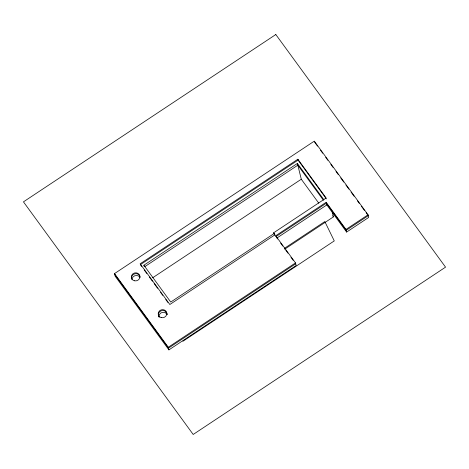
<?xml version="1.0" encoding="UTF-8"?>
<svg xmlns="http://www.w3.org/2000/svg" width="469" height="469" viewBox="0 0 469 469"><rect width="100%" height="100%" fill="white"/><g stroke="black" fill="none" stroke-linecap="round" stroke-linejoin="round"><path stroke-width="0.7" d="M275.696 235.76L295.499 262.904L296.15 265.53L168.922 349.886L115.169 276.229L114.518 273.597L314.3 141.14L368.054 214.796L368.704 217.428L346.62 232.067L326.817 204.93L326.166 202.297L275.696 235.76L277.636 239.002M297.856 159.231L140.137 263.801L169.842 304.51L274.986 234.793L273.574 232.853L326.148 198L297.856 159.231L298.073 160.105L326.365 198.874M298.073 160.105L140.354 264.68L141.644 266.451M144.159 266.392L143.872 265.225L297.387 163.441L323.839 199.683M144.915 266.574L297.821 165.194L323.417 200.269M152.648 277.777L301.291 179.222L297.387 163.441M274.306 233.392L170.745 302.054L143.872 265.225M275.913 236.64L326.383 203.177L346.186 230.314L368.271 215.676L366.119 212.727M276.903 238.029L326.922 204.859M284.519 248.283L324.818 221.567L334.274 240.908L182.863 341.297M284.642 249.227L333.447 216.866L332.228 211.959M168.922 349.886L168.271 347.259L295.499 262.904M346.62 232.067L345.97 229.435L368.054 214.796M295.716 263.777L168.488 348.133L114.735 274.476M314.517 142.013L317.525 146.14M320.538 150.262L322.69 153.211M325.697 157.338L327.849 160.281M330.856 164.408L333.008 167.351M336.015 171.478L338.167 174.427M340.746 177.962L343.759 182.083M345.911 185.032L348.918 189.154M351.07 192.102L354.077 196.23M357.519 200.943L359.236 203.3M361.388 206.243L364.401 210.37M326.166 202.297L345.97 229.435M332.591 215.699L333.447 216.866M301.291 179.222L318.785 203.188M274.852 235.186L273.574 232.853M280.65 243.13L282.801 246.078M285.814 250.212L287.966 253.16M290.979 257.288L293.131 260.236M144.229 269.992L146.809 273.527M149.394 277.068L152.407 281.201M154.131 283.557L157.572 288.277M160.586 292.41L162.737 295.359M165.75 299.486L167.902 302.435M165.944 312.319L167.222 314.072M114.518 273.597L168.271 347.259M131.742 279.114A4.327 4.045 -13.9 0 1 134.714 273.855A4.327 4.045 -13.9 0 1 140.049 276.745M158.616 315.942A4.327 4.045 -13.9 0 1 162.016 310.584A4.327 4.045 -13.9 0 1 167.023 314.388M159.372 317.226A4.327 4.045 -13.9 0 1 158.762 316.299M131.982 279.254A4.327 4.045 -13.9 0 1 140.049 277.425M158.868 316.915A4.327 4.045 -13.9 0 1 167.105 314.593M275.807 34.536L23.45 201.852L193.193 434.464L445.55 267.148L275.807 34.536M134.316 280.767A4.327 4.045 -13.9 0 0 139.832 275.872A4.327 4.045 -13.9 0 0 132.721 273.949A4.327 4.045 -13.9 0 0 134.316 280.767M161.189 317.595A4.327 4.045 -13.9 0 0 166.706 312.7A4.327 4.045 -13.9 0 0 159.595 310.777A4.327 4.045 -13.9 0 0 161.189 317.595"/></g></svg>
